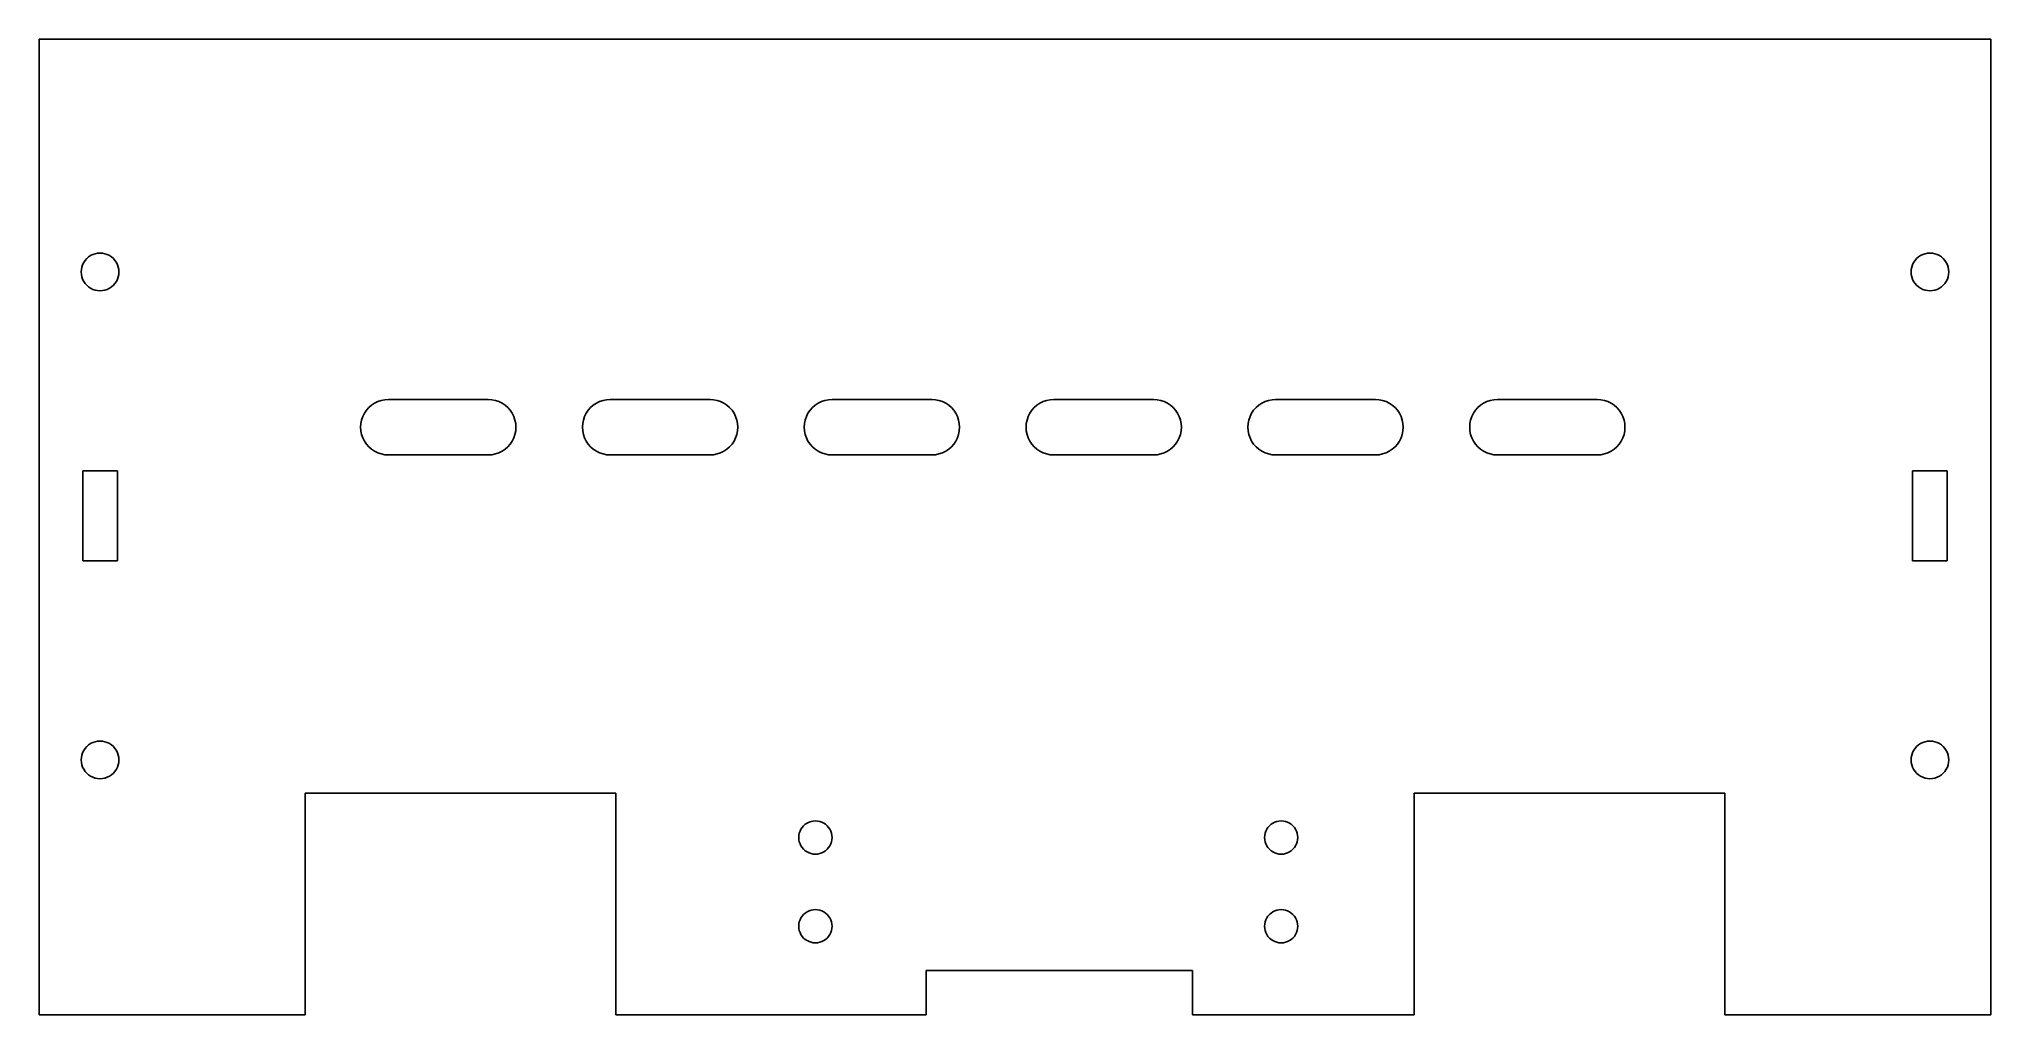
# Model space of a CAD drawing. Header units: metres. Extents: x 0 to 176, y 0 to 88.
import ezdxf

# ---------------------------------------------------------------- set-up
doc = ezdxf.new("R2010")
doc.units = ezdxf.units.M

msp = doc.modelspace()

# ---------------------------------------------------------------- linework, layer by layer
for p, q in [((176, 88), (0, 88)), ((0, 88), (0, 0)), ((176, 0), (176, 88)), ((4.84943, 68.5706), (5.06, 68.6421)), ((5.06, 68.6421), (5.27809, 68.6855)), ((5.27809, 68.6855), (5.5, 68.7)), ((5.5, 68.7), (5.72189, 68.6855)), ((5.72189, 68.6855), (5.93999, 68.6421)), ((5.93999, 68.6421), (6.15056, 68.5706)), ((169.849, 68.5706), (170.06, 68.6421)), ((170.06, 68.6421), (170.278, 68.6855)), ((170.278, 68.6855), (170.5, 68.7)), ((170.5, 68.7), (170.722, 68.6855)), ((170.722, 68.6855), (170.94, 68.6421)), ((170.94, 68.6421), (171.151, 68.5706)), ((3.79999, 67), (3.81453, 67.2219)), ((3.81453, 66.7781), (3.79999, 67)), ((3.81453, 67.2219), (3.85793, 67.44)), ((3.85793, 67.44), (3.9294, 67.6506)), ((3.9294, 67.6506), (4.02776, 67.85)), ((4.02776, 67.85), (4.15129, 68.0349)), ((4.15129, 68.0349), (4.29791, 68.2021)), ((4.29791, 68.2021), (4.4651, 68.3487)), ((4.4651, 68.3487), (4.64999, 68.4722)), ((4.64999, 68.4722), (4.84943, 68.5706)), ((6.15056, 68.5706), (6.34999, 68.4722)), ((6.34999, 68.4722), (6.53488, 68.3487)), ((6.53488, 68.3487), (6.70207, 68.2021)), ((6.70207, 68.2021), (6.84869, 68.0349)), ((6.84869, 68.0349), (6.97223, 67.85)), ((6.97223, 67.85), (7.07059, 67.6506)), ((7.07059, 67.6506), (7.14206, 67.44)), ((7.14206, 67.44), (7.18546, 67.2219)), ((7.18546, 67.2219), (7.2, 67)), ((7.2, 67), (7.18546, 66.7781)), ((168.8, 67), (168.815, 67.2219)), ((168.815, 66.7781), (168.8, 67)), ((168.815, 67.2219), (168.858, 67.44)), ((168.858, 67.44), (168.929, 67.6506)), ((168.929, 67.6506), (169.028, 67.85)), ((169.028, 67.85), (169.151, 68.0349)), ((169.151, 68.0349), (169.298, 68.2021)), ((169.298, 68.2021), (169.465, 68.3487)), ((169.465, 68.3487), (169.65, 68.4722)), ((169.65, 68.4722), (169.849, 68.5706)), ((171.151, 68.5706), (171.35, 68.4722)), ((171.35, 68.4722), (171.535, 68.3487)), ((171.535, 68.3487), (171.702, 68.2021)), ((171.702, 68.2021), (171.849, 68.0349)), ((171.849, 68.0349), (171.972, 67.85)), ((171.972, 67.85), (172.071, 67.6506)), ((172.071, 67.6506), (172.142, 67.44)), ((172.142, 67.44), (172.185, 67.2219)), ((172.185, 67.2219), (172.2, 67)), ((172.2, 67), (172.185, 66.7781)), ((3.85793, 66.56), (3.81453, 66.7781)), ((3.9294, 66.3494), (3.85793, 66.56)), ((4.02776, 66.15), (3.9294, 66.3494)), ((4.15129, 65.9651), (4.02776, 66.15)), ((4.29791, 65.7979), (4.15129, 65.9651)), ((4.4651, 65.6513), (4.29791, 65.7979)), ((4.64999, 65.5278), (4.4651, 65.6513)), ((4.84943, 65.4294), (4.64999, 65.5278)), ((5.06, 65.3579), (4.84943, 65.4294)), ((5.27809, 65.3145), (5.06, 65.3579)), ((5.5, 65.3), (5.27809, 65.3145)), ((5.72189, 65.3145), (5.5, 65.3)), ((5.93999, 65.3579), (5.72189, 65.3145)), ((6.15056, 65.4294), (5.93999, 65.3579)), ((6.34999, 65.5278), (6.15056, 65.4294)), ((6.53488, 65.6513), (6.34999, 65.5278)), ((6.70207, 65.7979), (6.53488, 65.6513)), ((6.84869, 65.9651), (6.70207, 65.7979)), ((6.97223, 66.15), (6.84869, 65.9651)), ((7.07059, 66.3494), (6.97223, 66.15)), ((7.14206, 66.56), (7.07059, 66.3494)), ((7.18546, 66.7781), (7.14206, 66.56)), ((168.858, 66.56), (168.815, 66.7781)), ((168.929, 66.3494), (168.858, 66.56)), ((169.028, 66.15), (168.929, 66.3494)), ((169.151, 65.9651), (169.028, 66.15)), ((169.298, 65.7979), (169.151, 65.9651)), ((169.465, 65.6513), (169.298, 65.7979)), ((169.65, 65.5278), (169.465, 65.6513)), ((169.849, 65.4294), (169.65, 65.5278)), ((170.06, 65.3579), (169.849, 65.4294)), ((170.278, 65.3145), (170.06, 65.3579)), ((170.5, 65.3), (170.278, 65.3145)), ((170.722, 65.3145), (170.5, 65.3)), ((170.94, 65.3579), (170.722, 65.3145)), ((171.151, 65.4294), (170.94, 65.3579)), ((171.35, 65.5278), (171.151, 65.4294)), ((171.535, 65.6513), (171.35, 65.5278)), ((171.702, 65.7979), (171.535, 65.6513)), ((171.849, 65.9651), (171.702, 65.7979)), ((171.972, 66.15), (171.849, 65.9651)), ((172.071, 66.3494), (171.972, 66.15)), ((172.142, 66.56), (172.071, 66.3494)), ((172.185, 66.7781), (172.142, 66.56)), ((29.5166, 54.5219), (29.7322, 54.7678)), ((29.7322, 54.7678), (29.9781, 54.9834)), ((29.9781, 54.9834), (30.25, 55.1651)), ((30.25, 55.1651), (30.5433, 55.3097)), ((30.5433, 55.3097), (30.853, 55.4148)), ((30.853, 55.4148), (31.1737, 55.4786)), ((31.1737, 55.4786), (31.5, 55.5)), ((31.5, 55.5), (40.5, 55.5)), ((40.5, 55.5), (40.8263, 55.4786)), ((40.8263, 55.4786), (41.147, 55.4148)), ((41.147, 55.4148), (41.4567, 55.3097)), ((41.4567, 55.3097), (41.75, 55.1651)), ((41.75, 55.1651), (42.0219, 54.9834)), ((42.0219, 54.9834), (42.2678, 54.7678)), ((42.2678, 54.7678), (42.4834, 54.5219)), ((49.5166, 54.5219), (49.7322, 54.7678)), ((49.7322, 54.7678), (49.9781, 54.9834)), ((49.9781, 54.9834), (50.25, 55.1651)), ((50.25, 55.1651), (50.5433, 55.3097)), ((50.5433, 55.3097), (50.853, 55.4148)), ((50.853, 55.4148), (51.1737, 55.4786)), ((51.1737, 55.4786), (51.5, 55.5)), ((51.5, 55.5), (60.5, 55.5)), ((60.5, 55.5), (60.8263, 55.4786)), ((60.8263, 55.4786), (61.147, 55.4148)), ((61.147, 55.4148), (61.4567, 55.3097)), ((61.4567, 55.3097), (61.75, 55.1651)), ((61.75, 55.1651), (62.0219, 54.9834)), ((62.0219, 54.9834), (62.2678, 54.7678)), ((62.2678, 54.7678), (62.4834, 54.5219)), ((69.5166, 54.5219), (69.7322, 54.7678)), ((69.7322, 54.7678), (69.9781, 54.9834)), ((69.9781, 54.9834), (70.25, 55.1651)), ((70.25, 55.1651), (70.5433, 55.3097)), ((70.5433, 55.3097), (70.853, 55.4148)), ((70.853, 55.4148), (71.1737, 55.4786)), ((71.1737, 55.4786), (71.5, 55.5)), ((71.5, 55.5), (80.5, 55.5)), ((80.5, 55.5), (80.8263, 55.4786)), ((80.8263, 55.4786), (81.147, 55.4148)), ((81.147, 55.4148), (81.4567, 55.3097)), ((81.4567, 55.3097), (81.75, 55.1651)), ((81.75, 55.1651), (82.0219, 54.9834)), ((82.0219, 54.9834), (82.2678, 54.7678)), ((82.2678, 54.7678), (82.4834, 54.5219)), ((89.5166, 54.5219), (89.7322, 54.7678)), ((89.7322, 54.7678), (89.9781, 54.9834)), ((89.9781, 54.9834), (90.25, 55.1651)), ((90.25, 55.1651), (90.5433, 55.3097)), ((90.5433, 55.3097), (90.853, 55.4148)), ((90.853, 55.4148), (91.1737, 55.4786)), ((91.1737, 55.4786), (91.5, 55.5)), ((91.5, 55.5), (100.5, 55.5)), ((100.5, 55.5), (100.826, 55.4786)), ((100.826, 55.4786), (101.147, 55.4148)), ((101.147, 55.4148), (101.457, 55.3097)), ((101.457, 55.3097), (101.75, 55.1651)), ((101.75, 55.1651), (102.022, 54.9834)), ((102.022, 54.9834), (102.268, 54.7678)), ((102.268, 54.7678), (102.483, 54.5219)), ((109.517, 54.5219), (109.732, 54.7678)), ((109.732, 54.7678), (109.978, 54.9834)), ((109.978, 54.9834), (110.25, 55.1651)), ((110.25, 55.1651), (110.543, 55.3097)), ((110.543, 55.3097), (110.853, 55.4148)), ((110.853, 55.4148), (111.174, 55.4786)), ((111.174, 55.4786), (111.5, 55.5)), ((111.5, 55.5), (120.5, 55.5)), ((120.5, 55.5), (120.826, 55.4786)), ((120.826, 55.4786), (121.147, 55.4148)), ((121.147, 55.4148), (121.457, 55.3097)), ((121.457, 55.3097), (121.75, 55.1651)), ((121.75, 55.1651), (122.022, 54.9834)), ((122.022, 54.9834), (122.268, 54.7678)), ((122.268, 54.7678), (122.483, 54.5219)), ((129.517, 54.5219), (129.732, 54.7678)), ((129.732, 54.7678), (129.978, 54.9834)), ((129.978, 54.9834), (130.25, 55.1651)), ((130.25, 55.1651), (130.543, 55.3097)), ((130.543, 55.3097), (130.853, 55.4148)), ((130.853, 55.4148), (131.174, 55.4786)), ((131.174, 55.4786), (131.5, 55.5)), ((131.5, 55.5), (140.5, 55.5)), ((140.5, 55.5), (140.826, 55.4786)), ((140.826, 55.4786), (141.147, 55.4148)), ((141.147, 55.4148), (141.457, 55.3097)), ((141.457, 55.3097), (141.75, 55.1651)), ((141.75, 55.1651), (142.022, 54.9834)), ((142.022, 54.9834), (142.268, 54.7678)), ((142.268, 54.7678), (142.483, 54.5219)), ((29, 53), (29.0214, 53.3263)), ((29.0214, 52.6737), (29, 53)), ((29.0214, 53.3263), (29.0852, 53.647)), ((29.0852, 53.647), (29.1903, 53.9567)), ((29.1903, 53.9567), (29.3349, 54.25)), ((29.3349, 54.25), (29.5166, 54.5219)), ((42.4834, 54.5219), (42.6651, 54.25)), ((42.6651, 54.25), (42.8097, 53.9567)), ((42.8097, 53.9567), (42.9148, 53.647)), ((42.9148, 53.647), (42.9786, 53.3263)), ((42.9786, 53.3263), (43, 53)), ((43, 53), (42.9786, 52.6737)), ((49, 53), (49.0214, 53.3263)), ((49.0214, 52.6737), (49, 53)), ((49.0214, 53.3263), (49.0852, 53.647)), ((49.0852, 53.647), (49.1903, 53.9567)), ((49.1903, 53.9567), (49.3349, 54.25)), ((49.3349, 54.25), (49.5166, 54.5219)), ((62.4834, 54.5219), (62.6651, 54.25)), ((62.6651, 54.25), (62.8097, 53.9567)), ((62.8097, 53.9567), (62.9148, 53.647)), ((62.9148, 53.647), (62.9786, 53.3263)), ((62.9786, 53.3263), (63, 53)), ((63, 53), (62.9786, 52.6737)), ((69, 53), (69.0214, 53.3263)), ((69.0214, 52.6737), (69, 53)), ((69.0214, 53.3263), (69.0852, 53.647)), ((69.0852, 53.647), (69.1903, 53.9567)), ((69.1903, 53.9567), (69.3349, 54.25)), ((69.3349, 54.25), (69.5166, 54.5219)), ((82.4834, 54.5219), (82.6651, 54.25)), ((82.6651, 54.25), (82.8097, 53.9567)), ((82.8097, 53.9567), (82.9148, 53.647)), ((82.9148, 53.647), (82.9786, 53.3263)), ((82.9786, 53.3263), (83, 53)), ((83, 53), (82.9786, 52.6737)), ((89, 53), (89.0214, 53.3263)), ((89.0214, 52.6737), (89, 53)), ((89.0214, 53.3263), (89.0852, 53.647)), ((89.0852, 53.647), (89.1903, 53.9567)), ((89.1903, 53.9567), (89.3349, 54.25)), ((89.3349, 54.25), (89.5166, 54.5219)), ((102.483, 54.5219), (102.665, 54.25)), ((102.665, 54.25), (102.81, 53.9567)), ((102.81, 53.9567), (102.915, 53.647)), ((102.915, 53.647), (102.979, 53.3263)), ((102.979, 53.3263), (103, 53)), ((103, 53), (102.979, 52.6737)), ((109, 53), (109.021, 53.3263)), ((109.021, 52.6737), (109, 53)), ((109.021, 53.3263), (109.085, 53.647)), ((109.085, 53.647), (109.19, 53.9567)), ((109.19, 53.9567), (109.335, 54.25)), ((109.335, 54.25), (109.517, 54.5219)), ((122.483, 54.5219), (122.665, 54.25)), ((122.665, 54.25), (122.81, 53.9567)), ((122.81, 53.9567), (122.915, 53.647)), ((122.915, 53.647), (122.979, 53.3263)), ((122.979, 53.3263), (123, 53)), ((123, 53), (122.979, 52.6737)), ((129, 53), (129.021, 53.3263)), ((129.021, 52.6737), (129, 53)), ((129.021, 53.3263), (129.085, 53.647)), ((129.085, 53.647), (129.19, 53.9567)), ((129.19, 53.9567), (129.335, 54.25)), ((129.335, 54.25), (129.517, 54.5219)), ((142.483, 54.5219), (142.665, 54.25)), ((142.665, 54.25), (142.81, 53.9567)), ((142.81, 53.9567), (142.915, 53.647)), ((142.915, 53.647), (142.979, 53.3263)), ((142.979, 53.3263), (143, 53)), ((143, 53), (142.979, 52.6737)), ((29.0852, 52.353), (29.0214, 52.6737)), ((29.1903, 52.0433), (29.0852, 52.353)), ((29.3349, 51.75), (29.1903, 52.0433)), ((29.5166, 51.4781), (29.3349, 51.75)), ((29.7322, 51.2322), (29.5166, 51.4781)), ((29.9781, 51.0166), (29.7322, 51.2322)), ((42.2678, 51.2322), (42.0219, 51.0166)), ((42.4834, 51.4781), (42.2678, 51.2322)), ((42.6651, 51.75), (42.4834, 51.4781)), ((42.8097, 52.0433), (42.6651, 51.75)), ((42.9148, 52.353), (42.8097, 52.0433)), ((42.9786, 52.6737), (42.9148, 52.353)), ((49.0852, 52.353), (49.0214, 52.6737)), ((49.1903, 52.0433), (49.0852, 52.353)), ((49.3349, 51.75), (49.1903, 52.0433)), ((49.5166, 51.4781), (49.3349, 51.75)), ((49.7322, 51.2322), (49.5166, 51.4781)), ((49.9781, 51.0166), (49.7322, 51.2322)), ((62.2678, 51.2322), (62.0219, 51.0166)), ((62.4834, 51.4781), (62.2678, 51.2322)), ((62.6651, 51.75), (62.4834, 51.4781)), ((62.8097, 52.0433), (62.6651, 51.75)), ((62.9148, 52.353), (62.8097, 52.0433)), ((62.9786, 52.6737), (62.9148, 52.353)), ((69.0852, 52.353), (69.0214, 52.6737)), ((69.1903, 52.0433), (69.0852, 52.353)), ((69.3349, 51.75), (69.1903, 52.0433)), ((69.5166, 51.4781), (69.3349, 51.75)), ((69.7322, 51.2322), (69.5166, 51.4781)), ((69.9781, 51.0166), (69.7322, 51.2322)), ((82.2678, 51.2322), (82.0219, 51.0166)), ((82.4834, 51.4781), (82.2678, 51.2322)), ((82.6651, 51.75), (82.4834, 51.4781)), ((82.8097, 52.0433), (82.6651, 51.75)), ((82.9148, 52.353), (82.8097, 52.0433)), ((82.9786, 52.6737), (82.9148, 52.353)), ((89.0852, 52.353), (89.0214, 52.6737)), ((89.1903, 52.0433), (89.0852, 52.353)), ((89.3349, 51.75), (89.1903, 52.0433)), ((89.5166, 51.4781), (89.3349, 51.75)), ((89.7322, 51.2322), (89.5166, 51.4781)), ((89.9781, 51.0166), (89.7322, 51.2322)), ((102.268, 51.2322), (102.022, 51.0166)), ((102.483, 51.4781), (102.268, 51.2322)), ((102.665, 51.75), (102.483, 51.4781)), ((102.81, 52.0433), (102.665, 51.75)), ((102.915, 52.353), (102.81, 52.0433)), ((102.979, 52.6737), (102.915, 52.353)), ((109.085, 52.353), (109.021, 52.6737)), ((109.19, 52.0433), (109.085, 52.353)), ((109.335, 51.75), (109.19, 52.0433)), ((109.517, 51.4781), (109.335, 51.75)), ((109.732, 51.2322), (109.517, 51.4781)), ((109.978, 51.0166), (109.732, 51.2322)), ((122.268, 51.2322), (122.022, 51.0166)), ((122.483, 51.4781), (122.268, 51.2322)), ((122.665, 51.75), (122.483, 51.4781)), ((122.81, 52.0433), (122.665, 51.75)), ((122.915, 52.353), (122.81, 52.0433)), ((122.979, 52.6737), (122.915, 52.353)), ((129.085, 52.353), (129.021, 52.6737)), ((129.19, 52.0433), (129.085, 52.353)), ((129.335, 51.75), (129.19, 52.0433)), ((129.517, 51.4781), (129.335, 51.75)), ((129.732, 51.2322), (129.517, 51.4781)), ((129.978, 51.0166), (129.732, 51.2322)), ((142.268, 51.2322), (142.022, 51.0166)), ((142.483, 51.4781), (142.268, 51.2322)), ((142.665, 51.75), (142.483, 51.4781)), ((142.81, 52.0433), (142.665, 51.75)), ((142.915, 52.353), (142.81, 52.0433)), ((142.979, 52.6737), (142.915, 52.353)), ((30.25, 50.8349), (29.9781, 51.0166)), ((30.5433, 50.6903), (30.25, 50.8349)), ((30.853, 50.5852), (30.5433, 50.6903)), ((31.1737, 50.5214), (30.853, 50.5852)), ((31.5, 50.5), (31.1737, 50.5214)), ((40.5, 50.5), (31.5, 50.5)), ((40.8263, 50.5214), (40.5, 50.5)), ((41.147, 50.5852), (40.8263, 50.5214)), ((41.4567, 50.6903), (41.147, 50.5852)), ((41.75, 50.8349), (41.4567, 50.6903)), ((42.0219, 51.0166), (41.75, 50.8349)), ((50.25, 50.8349), (49.9781, 51.0166)), ((50.5433, 50.6903), (50.25, 50.8349)), ((50.853, 50.5852), (50.5433, 50.6903)), ((51.1737, 50.5214), (50.853, 50.5852)), ((51.5, 50.5), (51.1737, 50.5214)), ((60.5, 50.5), (51.5, 50.5)), ((60.8263, 50.5214), (60.5, 50.5)), ((61.147, 50.5852), (60.8263, 50.5214)), ((61.4567, 50.6903), (61.147, 50.5852)), ((61.75, 50.8349), (61.4567, 50.6903)), ((62.0219, 51.0166), (61.75, 50.8349)), ((70.25, 50.8349), (69.9781, 51.0166)), ((70.5433, 50.6903), (70.25, 50.8349)), ((70.853, 50.5852), (70.5433, 50.6903)), ((71.1737, 50.5214), (70.853, 50.5852)), ((71.5, 50.5), (71.1737, 50.5214)), ((80.5, 50.5), (71.5, 50.5)), ((80.8263, 50.5214), (80.5, 50.5)), ((81.147, 50.5852), (80.8263, 50.5214)), ((81.4567, 50.6903), (81.147, 50.5852)), ((81.75, 50.8349), (81.4567, 50.6903)), ((82.0219, 51.0166), (81.75, 50.8349)), ((90.25, 50.8349), (89.9781, 51.0166)), ((90.5433, 50.6903), (90.25, 50.8349)), ((90.853, 50.5852), (90.5433, 50.6903)), ((91.1737, 50.5214), (90.853, 50.5852)), ((91.5, 50.5), (91.1737, 50.5214)), ((100.5, 50.5), (91.5, 50.5)), ((100.826, 50.5214), (100.5, 50.5)), ((101.147, 50.5852), (100.826, 50.5214)), ((101.457, 50.6903), (101.147, 50.5852)), ((101.75, 50.8349), (101.457, 50.6903)), ((102.022, 51.0166), (101.75, 50.8349)), ((110.25, 50.8349), (109.978, 51.0166)), ((110.543, 50.6903), (110.25, 50.8349)), ((110.853, 50.5852), (110.543, 50.6903)), ((111.174, 50.5214), (110.853, 50.5852)), ((111.5, 50.5), (111.174, 50.5214)), ((120.5, 50.5), (111.5, 50.5)), ((120.826, 50.5214), (120.5, 50.5)), ((121.147, 50.5852), (120.826, 50.5214)), ((121.457, 50.6903), (121.147, 50.5852)), ((121.75, 50.8349), (121.457, 50.6903)), ((122.022, 51.0166), (121.75, 50.8349)), ((130.25, 50.8349), (129.978, 51.0166)), ((130.543, 50.6903), (130.25, 50.8349)), ((130.853, 50.5852), (130.543, 50.6903)), ((131.174, 50.5214), (130.853, 50.5852)), ((131.5, 50.5), (131.174, 50.5214)), ((140.5, 50.5), (131.5, 50.5)), ((140.826, 50.5214), (140.5, 50.5)), ((141.147, 50.5852), (140.826, 50.5214)), ((141.457, 50.6903), (141.147, 50.5852)), ((141.75, 50.8349), (141.457, 50.6903)), ((142.022, 51.0166), (141.75, 50.8349)), ((3.93999, 40.94), (3.93999, 49.06)), ((3.93999, 49.06), (7.06, 49.06)), ((7.06, 49.06), (7.06, 40.94)), ((168.94, 40.94), (168.94, 49.06)), ((168.94, 49.06), (172.06, 49.06)), ((172.06, 49.06), (172.06, 40.94)), ((7.06, 40.94), (3.93999, 40.94)), ((172.06, 40.94), (168.94, 40.94)), ((4.84943, 24.5706), (5.06, 24.6421)), ((5.06, 24.6421), (5.27809, 24.6855)), ((5.27809, 24.6855), (5.5, 24.7)), ((5.5, 24.7), (5.72189, 24.6855)), ((5.72189, 24.6855), (5.93999, 24.6421)), ((5.93999, 24.6421), (6.15056, 24.5706)), ((169.849, 24.5706), (170.06, 24.6421)), ((170.06, 24.6421), (170.278, 24.6855)), ((170.278, 24.6855), (170.5, 24.7)), ((170.5, 24.7), (170.722, 24.6855)), ((170.722, 24.6855), (170.94, 24.6421)), ((170.94, 24.6421), (171.151, 24.5706)), ((3.79999, 23), (3.81453, 23.2219)), ((3.81453, 22.7781), (3.79999, 23)), ((3.81453, 23.2219), (3.85793, 23.44)), ((3.85793, 23.44), (3.9294, 23.6506)), ((3.9294, 23.6506), (4.02776, 23.85)), ((4.02776, 23.85), (4.15129, 24.0349)), ((4.15129, 24.0349), (4.29791, 24.2021)), ((4.29791, 24.2021), (4.4651, 24.3487)), ((4.4651, 24.3487), (4.64999, 24.4722)), ((4.64999, 24.4722), (4.84943, 24.5706)), ((6.15056, 24.5706), (6.34999, 24.4722)), ((6.34999, 24.4722), (6.53488, 24.3487)), ((6.53488, 24.3487), (6.70207, 24.2021)), ((6.70207, 24.2021), (6.84869, 24.0349)), ((6.84869, 24.0349), (6.97223, 23.85)), ((6.97223, 23.85), (7.07059, 23.6506)), ((7.07059, 23.6506), (7.14206, 23.44)), ((7.14206, 23.44), (7.18546, 23.2219)), ((7.18546, 23.2219), (7.2, 23)), ((7.2, 23), (7.18546, 22.7781)), ((168.8, 23), (168.815, 23.2219)), ((168.815, 22.7781), (168.8, 23)), ((168.815, 23.2219), (168.858, 23.44)), ((168.858, 23.44), (168.929, 23.6506)), ((168.929, 23.6506), (169.028, 23.85)), ((169.028, 23.85), (169.151, 24.0349)), ((169.151, 24.0349), (169.298, 24.2021)), ((169.298, 24.2021), (169.465, 24.3487)), ((169.465, 24.3487), (169.65, 24.4722)), ((169.65, 24.4722), (169.849, 24.5706)), ((171.151, 24.5706), (171.35, 24.4722)), ((171.35, 24.4722), (171.535, 24.3487)), ((171.535, 24.3487), (171.702, 24.2021)), ((171.702, 24.2021), (171.849, 24.0349)), ((171.849, 24.0349), (171.972, 23.85)), ((171.972, 23.85), (172.071, 23.6506)), ((172.071, 23.6506), (172.142, 23.44)), ((172.142, 23.44), (172.185, 23.2219)), ((172.185, 23.2219), (172.2, 23)), ((172.2, 23), (172.185, 22.7781)), ((3.85793, 22.56), (3.81453, 22.7781)), ((3.9294, 22.3494), (3.85793, 22.56)), ((4.02776, 22.15), (3.9294, 22.3494)), ((4.15129, 21.9651), (4.02776, 22.15)), ((4.29791, 21.7979), (4.15129, 21.9651)), ((4.4651, 21.6513), (4.29791, 21.7979)), ((4.64999, 21.5278), (4.4651, 21.6513)), ((4.84943, 21.4294), (4.64999, 21.5278)), ((5.06, 21.3579), (4.84943, 21.4294)), ((5.27809, 21.3145), (5.06, 21.3579)), ((5.5, 21.3), (5.27809, 21.3145)), ((5.72189, 21.3145), (5.5, 21.3)), ((5.93999, 21.3579), (5.72189, 21.3145)), ((6.15056, 21.4294), (5.93999, 21.3579)), ((6.34999, 21.5278), (6.15056, 21.4294)), ((6.53488, 21.6513), (6.34999, 21.5278)), ((6.70207, 21.7979), (6.53488, 21.6513)), ((6.84869, 21.9651), (6.70207, 21.7979)), ((6.97223, 22.15), (6.84869, 21.9651)), ((7.07059, 22.3494), (6.97223, 22.15)), ((7.14206, 22.56), (7.07059, 22.3494)), ((7.18546, 22.7781), (7.14206, 22.56)), ((168.858, 22.56), (168.815, 22.7781)), ((168.929, 22.3494), (168.858, 22.56)), ((169.028, 22.15), (168.929, 22.3494)), ((169.151, 21.9651), (169.028, 22.15)), ((169.298, 21.7979), (169.151, 21.9651)), ((169.465, 21.6513), (169.298, 21.7979)), ((169.65, 21.5278), (169.465, 21.6513)), ((169.849, 21.4294), (169.65, 21.5278)), ((170.06, 21.3579), (169.849, 21.4294)), ((170.278, 21.3145), (170.06, 21.3579)), ((170.5, 21.3), (170.278, 21.3145)), ((170.722, 21.3145), (170.5, 21.3)), ((170.94, 21.3579), (170.722, 21.3145)), ((171.151, 21.4294), (170.94, 21.3579)), ((171.35, 21.5278), (171.151, 21.4294)), ((171.535, 21.6513), (171.35, 21.5278)), ((171.702, 21.7979), (171.535, 21.6513)), ((171.849, 21.9651), (171.702, 21.7979)), ((171.972, 22.15), (171.849, 21.9651)), ((172.071, 22.3494), (171.972, 22.15)), ((172.142, 22.56), (172.071, 22.3494)), ((172.185, 22.7781), (172.142, 22.56)), ((24, 0), (24, 20)), ((24, 20), (52, 20)), ((52, 20), (52, 0)), ((124, 0), (124, 20)), ((124, 20), (152, 20)), ((152, 20), (152, 0)), ((68.5, 16), (68.5128, 16.1958)), ((68.5128, 15.8042), (68.5, 16)), ((68.5128, 16.1958), (68.5511, 16.3882)), ((68.5511, 16.3882), (68.6142, 16.574)), ((68.6142, 16.574), (68.701, 16.75)), ((68.701, 16.75), (68.81, 16.9131)), ((68.81, 16.9131), (68.9393, 17.0607)), ((68.9393, 17.0607), (69.0869, 17.19)), ((69.0869, 17.19), (69.25, 17.299)), ((69.25, 17.299), (69.426, 17.3858)), ((69.426, 17.3858), (69.6118, 17.4489)), ((69.6118, 17.4489), (69.8042, 17.4872)), ((69.8042, 17.4872), (70, 17.5)), ((70, 17.5), (70.1958, 17.4872)), ((70.1958, 17.4872), (70.3882, 17.4489)), ((70.3882, 17.4489), (70.574, 17.3858)), ((70.574, 17.3858), (70.75, 17.299)), ((70.75, 17.299), (70.9131, 17.19)), ((70.9131, 17.19), (71.0607, 17.0607)), ((71.0607, 17.0607), (71.19, 16.9131)), ((71.19, 16.9131), (71.299, 16.75)), ((71.299, 16.75), (71.3858, 16.574)), ((71.3858, 16.574), (71.4489, 16.3882)), ((71.4489, 16.3882), (71.4872, 16.1958)), ((71.4872, 16.1958), (71.5, 16)), ((71.5, 16), (71.4872, 15.8042)), ((110.5, 16), (110.513, 16.1958)), ((110.513, 15.8042), (110.5, 16)), ((110.513, 16.1958), (110.551, 16.3882)), ((110.551, 16.3882), (110.614, 16.574)), ((110.614, 16.574), (110.701, 16.75)), ((110.701, 16.75), (110.81, 16.9131)), ((110.81, 16.9131), (110.939, 17.0607)), ((110.939, 17.0607), (111.087, 17.19)), ((111.087, 17.19), (111.25, 17.299)), ((111.25, 17.299), (111.426, 17.3858)), ((111.426, 17.3858), (111.612, 17.4489)), ((111.612, 17.4489), (111.804, 17.4872)), ((111.804, 17.4872), (112, 17.5)), ((112, 17.5), (112.196, 17.4872)), ((112.196, 17.4872), (112.388, 17.4489)), ((112.388, 17.4489), (112.574, 17.3858)), ((112.574, 17.3858), (112.75, 17.299)), ((112.75, 17.299), (112.913, 17.19)), ((112.913, 17.19), (113.061, 17.0607)), ((113.061, 17.0607), (113.19, 16.9131)), ((113.19, 16.9131), (113.299, 16.75)), ((113.299, 16.75), (113.386, 16.574)), ((113.386, 16.574), (113.449, 16.3882)), ((113.449, 16.3882), (113.487, 16.1958)), ((113.487, 16.1958), (113.5, 16)), ((113.5, 16), (113.487, 15.8042)), ((68.5511, 15.6118), (68.5128, 15.8042)), ((68.6142, 15.426), (68.5511, 15.6118)), ((68.701, 15.25), (68.6142, 15.426)), ((68.81, 15.0869), (68.701, 15.25)), ((68.9393, 14.9393), (68.81, 15.0869)), ((69.0869, 14.81), (68.9393, 14.9393)), ((69.25, 14.701), (69.0869, 14.81)), ((69.426, 14.6142), (69.25, 14.701)), ((69.6118, 14.5511), (69.426, 14.6142)), ((69.8042, 14.5128), (69.6118, 14.5511)), ((70, 14.5), (69.8042, 14.5128)), ((70.1958, 14.5128), (70, 14.5)), ((70.3882, 14.5511), (70.1958, 14.5128)), ((70.574, 14.6142), (70.3882, 14.5511)), ((70.75, 14.701), (70.574, 14.6142)), ((70.9131, 14.81), (70.75, 14.701)), ((71.0607, 14.9393), (70.9131, 14.81)), ((71.19, 15.0869), (71.0607, 14.9393)), ((71.299, 15.25), (71.19, 15.0869)), ((71.3858, 15.426), (71.299, 15.25)), ((71.4489, 15.6118), (71.3858, 15.426)), ((71.4872, 15.8042), (71.4489, 15.6118)), ((110.551, 15.6118), (110.513, 15.8042)), ((110.614, 15.426), (110.551, 15.6118)), ((110.701, 15.25), (110.614, 15.426)), ((110.81, 15.0869), (110.701, 15.25)), ((110.939, 14.9393), (110.81, 15.0869)), ((111.087, 14.81), (110.939, 14.9393)), ((111.25, 14.701), (111.087, 14.81)), ((111.426, 14.6142), (111.25, 14.701)), ((111.612, 14.5511), (111.426, 14.6142)), ((111.804, 14.5128), (111.612, 14.5511)), ((112, 14.5), (111.804, 14.5128)), ((112.196, 14.5128), (112, 14.5)), ((112.388, 14.5511), (112.196, 14.5128)), ((112.574, 14.6142), (112.388, 14.5511)), ((112.75, 14.701), (112.574, 14.6142)), ((112.913, 14.81), (112.75, 14.701)), ((113.061, 14.9393), (112.913, 14.81)), ((113.19, 15.0869), (113.061, 14.9393)), ((113.299, 15.25), (113.19, 15.0869)), ((113.386, 15.426), (113.299, 15.25)), ((113.449, 15.6118), (113.386, 15.426)), ((113.487, 15.8042), (113.449, 15.6118)), ((68.701, 8.75), (68.81, 8.91313)), ((68.81, 8.91313), (68.9393, 9.06065)), ((68.9393, 9.06065), (69.0869, 9.19002)), ((69.0869, 9.19002), (69.25, 9.29903)), ((69.25, 9.29903), (69.426, 9.38582)), ((69.426, 9.38582), (69.6118, 9.44888)), ((69.6118, 9.44888), (69.8042, 9.48715)), ((69.8042, 9.48715), (70, 9.5)), ((70, 9.5), (70.1958, 9.48715)), ((70.1958, 9.48715), (70.3882, 9.44888)), ((70.3882, 9.44888), (70.574, 9.38582)), ((70.574, 9.38582), (70.75, 9.29903)), ((70.75, 9.29903), (70.9131, 9.19002)), ((70.9131, 9.19002), (71.0607, 9.06065)), ((71.0607, 9.06065), (71.19, 8.91313)), ((71.19, 8.91313), (71.299, 8.75)), ((110.701, 8.75), (110.81, 8.91313)), ((110.81, 8.91313), (110.939, 9.06065)), ((110.939, 9.06065), (111.087, 9.19002)), ((111.087, 9.19002), (111.25, 9.29903)), ((111.25, 9.29903), (111.426, 9.38582)), ((111.426, 9.38582), (111.612, 9.44888)), ((111.612, 9.44888), (111.804, 9.48715)), ((111.804, 9.48715), (112, 9.5)), ((112, 9.5), (112.196, 9.48715)), ((112.196, 9.48715), (112.388, 9.44888)), ((112.388, 9.44888), (112.574, 9.38582)), ((112.574, 9.38582), (112.75, 9.29903)), ((112.75, 9.29903), (112.913, 9.19002)), ((112.913, 9.19002), (113.061, 9.06065)), ((113.061, 9.06065), (113.19, 8.91313)), ((113.19, 8.91313), (113.299, 8.75)), ((68.5, 8), (68.5128, 8.19579)), ((68.5128, 7.8042), (68.5, 8)), ((68.5128, 8.19579), (68.5511, 8.38821)), ((68.5511, 7.61177), (68.5128, 7.8042)), ((68.5511, 8.38821), (68.6142, 8.57402)), ((68.6142, 7.42596), (68.5511, 7.61177)), ((68.6142, 8.57402), (68.701, 8.75)), ((68.701, 7.25), (68.6142, 7.42596)), ((68.81, 7.08685), (68.701, 7.25)), ((68.9393, 6.93933), (68.81, 7.08685)), ((71.19, 7.08685), (71.0607, 6.93933)), ((71.299, 7.25), (71.19, 7.08685)), ((71.299, 8.75), (71.3858, 8.57402)), ((71.3858, 7.42596), (71.299, 7.25)), ((71.3858, 8.57402), (71.4489, 8.38821)), ((71.4489, 7.61177), (71.3858, 7.42596)), ((71.4489, 8.38821), (71.4872, 8.19579)), ((71.4872, 7.8042), (71.4489, 7.61177)), ((71.4872, 8.19579), (71.5, 8)), ((71.5, 8), (71.4872, 7.8042)), ((110.5, 8), (110.513, 8.19579)), ((110.513, 7.8042), (110.5, 8)), ((110.513, 8.19579), (110.551, 8.38821)), ((110.551, 7.61177), (110.513, 7.8042)), ((110.551, 8.38821), (110.614, 8.57402)), ((110.614, 7.42596), (110.551, 7.61177)), ((110.614, 8.57402), (110.701, 8.75)), ((110.701, 7.25), (110.614, 7.42596)), ((110.81, 7.08685), (110.701, 7.25)), ((110.939, 6.93933), (110.81, 7.08685)), ((113.19, 7.08685), (113.061, 6.93933)), ((113.299, 7.25), (113.19, 7.08685)), ((113.299, 8.75), (113.386, 8.57402)), ((113.386, 7.42596), (113.299, 7.25)), ((113.386, 8.57402), (113.449, 8.38821)), ((113.449, 7.61177), (113.386, 7.42596)), ((113.449, 8.38821), (113.487, 8.19579)), ((113.487, 7.8042), (113.449, 7.61177)), ((113.487, 8.19579), (113.5, 8)), ((113.5, 8), (113.487, 7.8042)), ((69.0869, 6.80997), (68.9393, 6.93933)), ((69.25, 6.70096), (69.0869, 6.80997)), ((69.426, 6.61417), (69.25, 6.70096)), ((69.6118, 6.5511), (69.426, 6.61417)), ((69.8042, 6.51283), (69.6118, 6.5511)), ((70, 6.5), (69.8042, 6.51283)), ((70.1958, 6.51283), (70, 6.5)), ((70.3882, 6.5511), (70.1958, 6.51283)), ((70.574, 6.61417), (70.3882, 6.5511)), ((70.75, 6.70096), (70.574, 6.61417)), ((70.9131, 6.80997), (70.75, 6.70096)), ((71.0607, 6.93933), (70.9131, 6.80997)), ((111.087, 6.80997), (110.939, 6.93933)), ((111.25, 6.70096), (111.087, 6.80997)), ((111.426, 6.61417), (111.25, 6.70096)), ((111.612, 6.5511), (111.426, 6.61417)), ((111.804, 6.51283), (111.612, 6.5511)), ((112, 6.5), (111.804, 6.51283)), ((112.196, 6.51283), (112, 6.5)), ((112.388, 6.5511), (112.196, 6.51283)), ((112.574, 6.61417), (112.388, 6.5511)), ((112.75, 6.70096), (112.574, 6.61417)), ((112.913, 6.80997), (112.75, 6.70096)), ((113.061, 6.93933), (112.913, 6.80997)), ((80, 0), (80, 3.99998)), ((80, 3.99998), (104, 3.99998)), ((104, 3.99998), (104, 0)), ((0, 0), (24, 0)), ((52, 0), (80, 0)), ((104, 0), (124, 0)), ((152, 0), (176, 0))]:
    msp.add_line(p, q)

doc.saveas('drawing.dxf')
